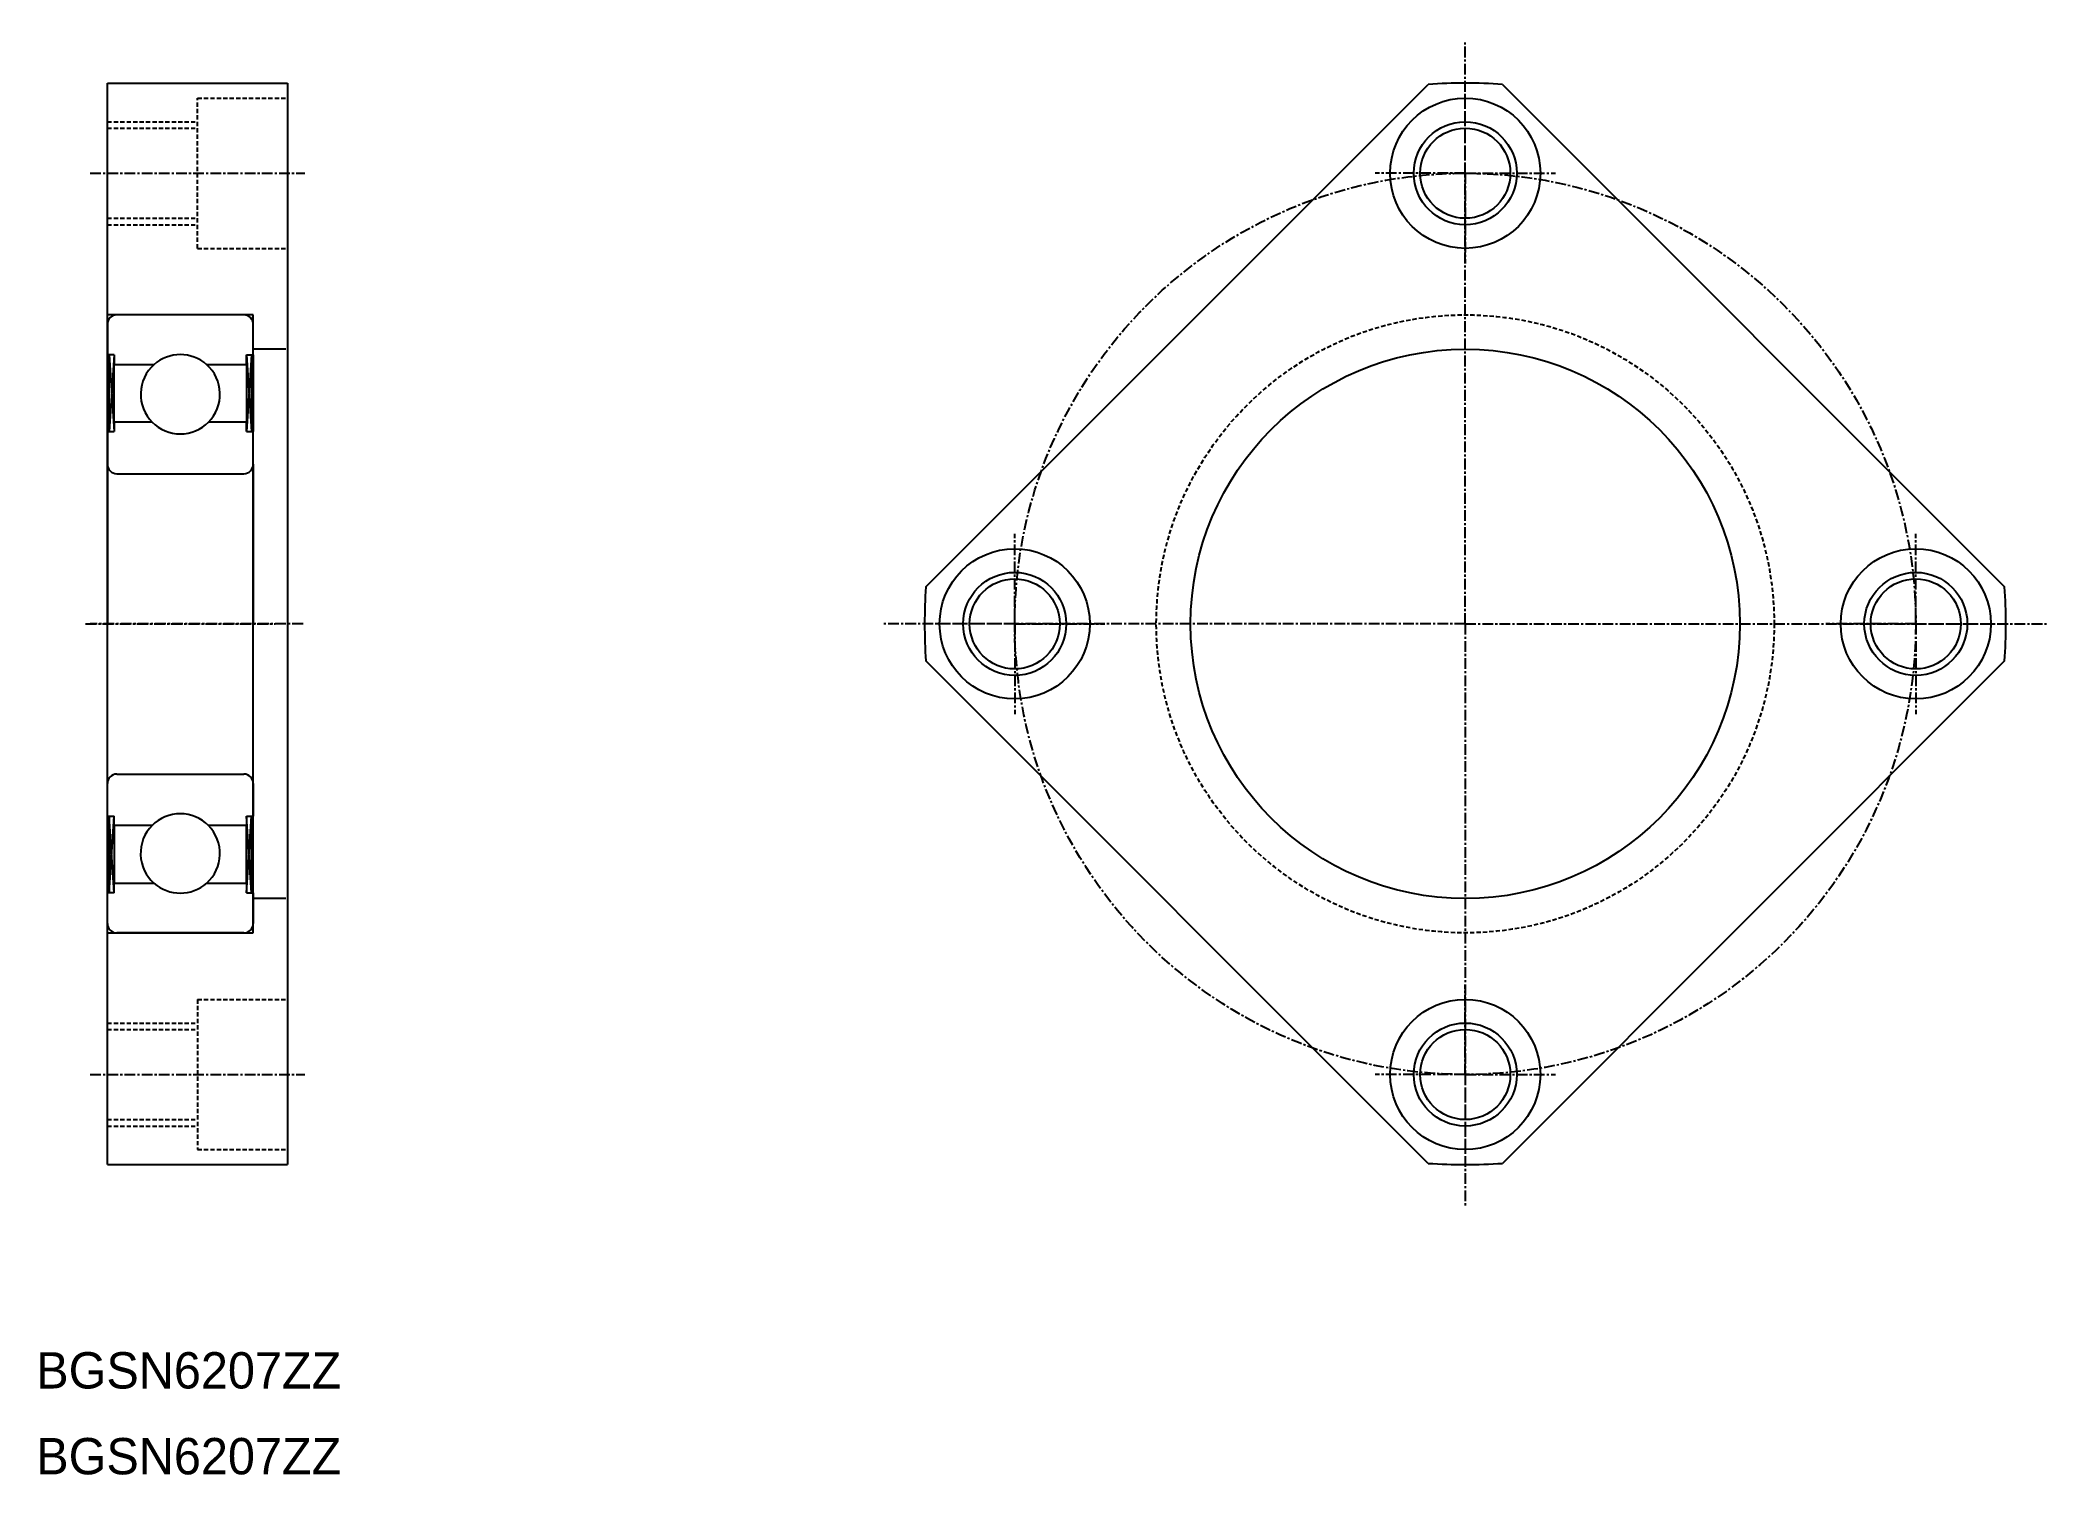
# Model space of a CAD drawing. Extents: x -126 to 108, y -122 to 46.
import ezdxf

# ---------------------------------------------------------------- set-up
doc = ezdxf.new("R2010")
doc.units = 0
doc.linetypes.add('CENTER', pattern=[2, 1.25, -0.25, 0.25, -0.25])
doc.linetypes.add('DASHED', pattern=[0.75, 0.5, -0.25])
doc.layers.get('0').update_dxf_attribs({"linetype": 'CONTINUOUS'})
doc.layers.add('CENTER', color=1, linetype='CENTER')

msp = doc.modelspace()

# ---------------------------------------------------------------- linework, layer by layer
at = {"color": 7, "linetype": 'CONTINUOUS'}
for p, q in [((-117.92, 40.53), (-96.92, 40.53)), ((-117.92, -85.47), (-117.92, 40.53)), ((-96.92, 40.53), (-96.92, -85.47)), ((-22.54, -18.14), (35.99, 40.38)), ((44.64, 40.38), (103.16, -18.14)), ((-100.92, 13.53), (-117.92, 13.53)), ((-117.92, 12.43), (-117.92, 8.86)), ((-102.02, 13.53), (-116.82, 13.53)), ((-100.92, -58.47), (-100.92, 13.53)), ((-100.92, 8.86), (-100.92, 12.43)), ((-97.12, 9.53), (-100.92, 9.53)), ((-117.14, 8.86), (-117.92, 8.86)), ((-117.92, 8.86), (-117.92, -0.07)), ((-117.72, -0.07), (-117.72, 8.86)), ((-117.72, 8.86), (-117.14, -0.07)), ((-117.14, 8.86), (-117.72, -0.07)), ((-117.14, 8.86), (-117.14, 7.73)), ((-117.14, 7.73), (-112.5, 7.73)), ((-117.14, 1.03), (-117.14, 7.73)), ((-106.34, 7.73), (-101.7, 7.73)), ((-101.7, 7.73), (-101.7, 8.86)), ((-101.7, 8.86), (-100.92, 8.86)), ((-101.7, 8.86), (-101.12, -0.07)), ((-101.12, 8.86), (-101.7, -0.07)), ((-101.7, 7.73), (-101.7, 1.03)), ((-101.12, 8.86), (-101.12, -0.07)), ((-100.92, 8.86), (-100.92, -0.07)), ((-112.71, 1.03), (-117.14, 1.03)), ((-117.14, 1.03), (-117.14, -0.07)), ((-101.7, 1.03), (-106.13, 1.03)), ((-101.7, -0.07), (-101.7, 1.03)), ((-117.92, -0.07), (-117.92, -3.87)), ((-117.92, -0.07), (-117.14, -0.07)), ((-101.7, -0.07), (-100.92, -0.07)), ((-100.92, -3.87), (-100.92, -0.07)), ((-117.92, -3.87), (-117.92, -22.47)), ((-100.92, -3.87), (-100.92, -22.47)), ((-116.82, -4.97), (-102.02, -4.97)), ((-117.92, -41.07), (-117.92, -22.47)), ((-100.92, -41.07), (-100.92, -22.47)), ((35.99, -85.32), (-22.54, -26.79)), ((103.16, -26.79), (44.64, -85.32)), ((-117.92, -44.87), (-117.92, -41.07)), ((-116.82, -39.97), (-102.02, -39.97)), ((-100.92, -41.07), (-100.92, -44.87)), ((-117.92, -53.79), (-117.92, -44.87)), ((-117.92, -44.87), (-117.14, -44.87)), ((-117.72, -44.87), (-117.72, -53.79)), ((-117.72, -53.79), (-117.14, -44.87)), ((-117.14, -53.79), (-117.72, -44.87)), ((-117.14, -45.97), (-117.14, -44.87)), ((-112.71, -45.97), (-117.14, -45.97)), ((-117.14, -45.97), (-117.14, -52.67)), ((-101.7, -45.97), (-106.13, -45.97)), ((-101.7, -44.87), (-101.7, -45.97)), ((-101.7, -44.87), (-100.92, -44.87)), ((-101.7, -53.79), (-101.12, -44.87)), ((-101.12, -53.79), (-101.7, -44.87)), ((-101.7, -52.67), (-101.7, -45.97)), ((-101.12, -53.79), (-101.12, -44.87)), ((-100.92, -53.79), (-100.92, -44.87)), ((-117.92, -57.37), (-117.92, -53.79)), ((-117.14, -53.79), (-117.92, -53.79)), ((-117.14, -52.67), (-112.5, -52.67)), ((-117.14, -53.79), (-117.14, -52.67)), ((-106.34, -52.67), (-101.7, -52.67)), ((-101.7, -52.67), (-101.7, -53.79)), ((-101.7, -53.79), (-100.92, -53.79)), ((-100.92, -53.79), (-100.92, -57.37)), ((-97.12, -54.47), (-100.92, -54.47)), ((-117.92, -58.47), (-100.92, -58.47)), ((-102.02, -58.47), (-116.82, -58.47)), ((-117.92, -85.47), (-96.92, -85.47))]:
    msp.add_line(p, q, dxfattribs=at)
at = {"color": 3, "linetype": 'DASHED'}
for p, q in [((-107.42, 21.28), (-107.42, 38.78)), ((-107.42, 38.78), (-96.92, 38.78)), ((-117.92, 36.03), (-107.42, 36.03)), ((-117.92, 35.28), (-107.42, 35.28)), ((-117.92, 24.78), (-107.42, 24.78)), ((-117.92, 24.03), (-107.42, 24.03)), ((-107.42, 21.28), (-96.92, 21.28)), ((-107.42, -66.22), (-107.42, -83.72)), ((-107.42, -66.22), (-96.92, -66.22)), ((-117.92, -68.97), (-107.42, -68.97)), ((-117.92, -69.72), (-107.42, -69.72)), ((-117.92, -80.22), (-107.42, -80.22)), ((-117.92, -80.97), (-107.42, -80.97)), ((-107.42, -83.72), (-96.92, -83.72))]:
    msp.add_line(p, q, dxfattribs=at)
at = {"color": 7, "linetype": 'CONTINUOUS'}
for centre, radius in [((40.31, 30.03), 8.75), ((40.31, 30.03), 5.25), ((40.31, -22.47), 32), ((-12.19, -22.47), 8.75), ((92.81, -22.47), 8.75), ((-12.19, -22.47), 5.25), ((92.81, -22.47), 5.25), ((40.31, -74.97), 8.75), ((40.31, -74.97), 5.25)]:
    msp.add_circle(centre, radius, dxfattribs=at)
at = {"color": 3, "linetype": 'CONTINUOUS'}
for centre in [(40.31, 30.03), (-12.19, -22.47), (92.81, -22.47), (40.31, -74.97)]:
    msp.add_circle(centre, 6, dxfattribs=at)
at = {"color": 3, "linetype": 'DASHED'}
msp.add_circle((40.31, -22.47), 36, dxfattribs=at)
at = {"color": 7, "linetype": 'CONTINUOUS'}
for centre, radius, start, end in [((40.31, -22.47), 63, 86.0647, 93.9353), ((-116.82, 12.43), 1.1, 90, 180), ((-102.02, 12.43), 1.1, 0, 90), ((-109.42, 4.28), 4.62, 131.7596, 224.6442), ((-109.42, 4.28), 4.62, 48.2404, 131.7596), ((-109.42, 4.28), 4.62, 315.3558, 48.2404), ((-109.42, 4.28), 4.62, 224.6442, 315.3558), ((-116.82, -3.87), 1.1, 180, 270), ((-102.02, -3.87), 1.1, 270, 0), ((40.31, -22.47), 63, 176.0647, 183.9353), ((40.31, -22.47), 63, 356.0647, 3.9353), ((-116.82, -41.07), 1.1, 90, 180), ((-102.02, -41.07), 1.1, 0, 90), ((-109.42, -49.22), 4.63, 135.3558, 228.2404), ((-109.42, -49.22), 4.63, 44.6442, 135.3558), ((-109.42, -49.22), 4.62, 311.7596, 44.6442), ((-109.42, -49.22), 4.62, 228.2404, 311.7596), ((-116.82, -57.37), 1.1, 180, 270), ((-102.02, -57.37), 1.1, 270, 0), ((40.31, -22.47), 63, 266.0647, 273.9353)]:
    msp.add_arc(centre, radius, start, end, dxfattribs=at)
at = {"layer": 'CENTER', "color": 1, "linetype": 'CENTER'}
for p, q in [((40.31, -22.47), (40.31, 45.53)), ((40.31, 30.03), (40.31, 40.53)), ((-119.92, 30.03), (-94.92, 30.03)), ((40.31, 30.03), (29.81, 30.03)), ((40.31, 30.03), (40.31, 19.53)), ((40.31, 30.03), (50.81, 30.03)), ((-12.19, -22.47), (-12.19, -11.97)), ((92.81, -22.47), (92.81, -11.97)), ((-120.47, -22.47), (-98.37, -22.47)), ((-95.12, -22.47), (-119.92, -22.47)), ((40.31, -22.47), (-27.69, -22.47)), ((-12.19, -22.47), (-22.69, -22.47)), ((-12.19, -22.47), (-12.19, -32.97)), ((-12.19, -22.47), (-1.69, -22.47)), ((40.31, -22.47), (40.31, -90.47)), ((40.31, -22.47), (108.31, -22.47)), ((92.81, -22.47), (82.31, -22.47)), ((92.81, -22.47), (92.81, -32.97)), ((92.81, -22.47), (103.31, -22.47)), ((40.31, -74.97), (40.31, -64.47)), ((-119.92, -74.97), (-94.92, -74.97)), ((40.31, -74.97), (29.81, -74.97)), ((40.31, -74.97), (50.81, -74.97)), ((40.31, -74.97), (40.31, -85.47))]:
    msp.add_line(p, q, dxfattribs=at)
msp.add_circle((40.31, -22.47), 52.5, dxfattribs=at)

# ---------------------------------------------------------------- texts
at = {"color": 7, "linetype": 'CONTINUOUS'}
for p in [(-126.21, -111.55), (-126.21, -121.55)]:
    msp.add_text('BGSN6207ZZ', height=4.233, dxfattribs=at).set_placement(p)

doc.saveas('drawing.dxf')
